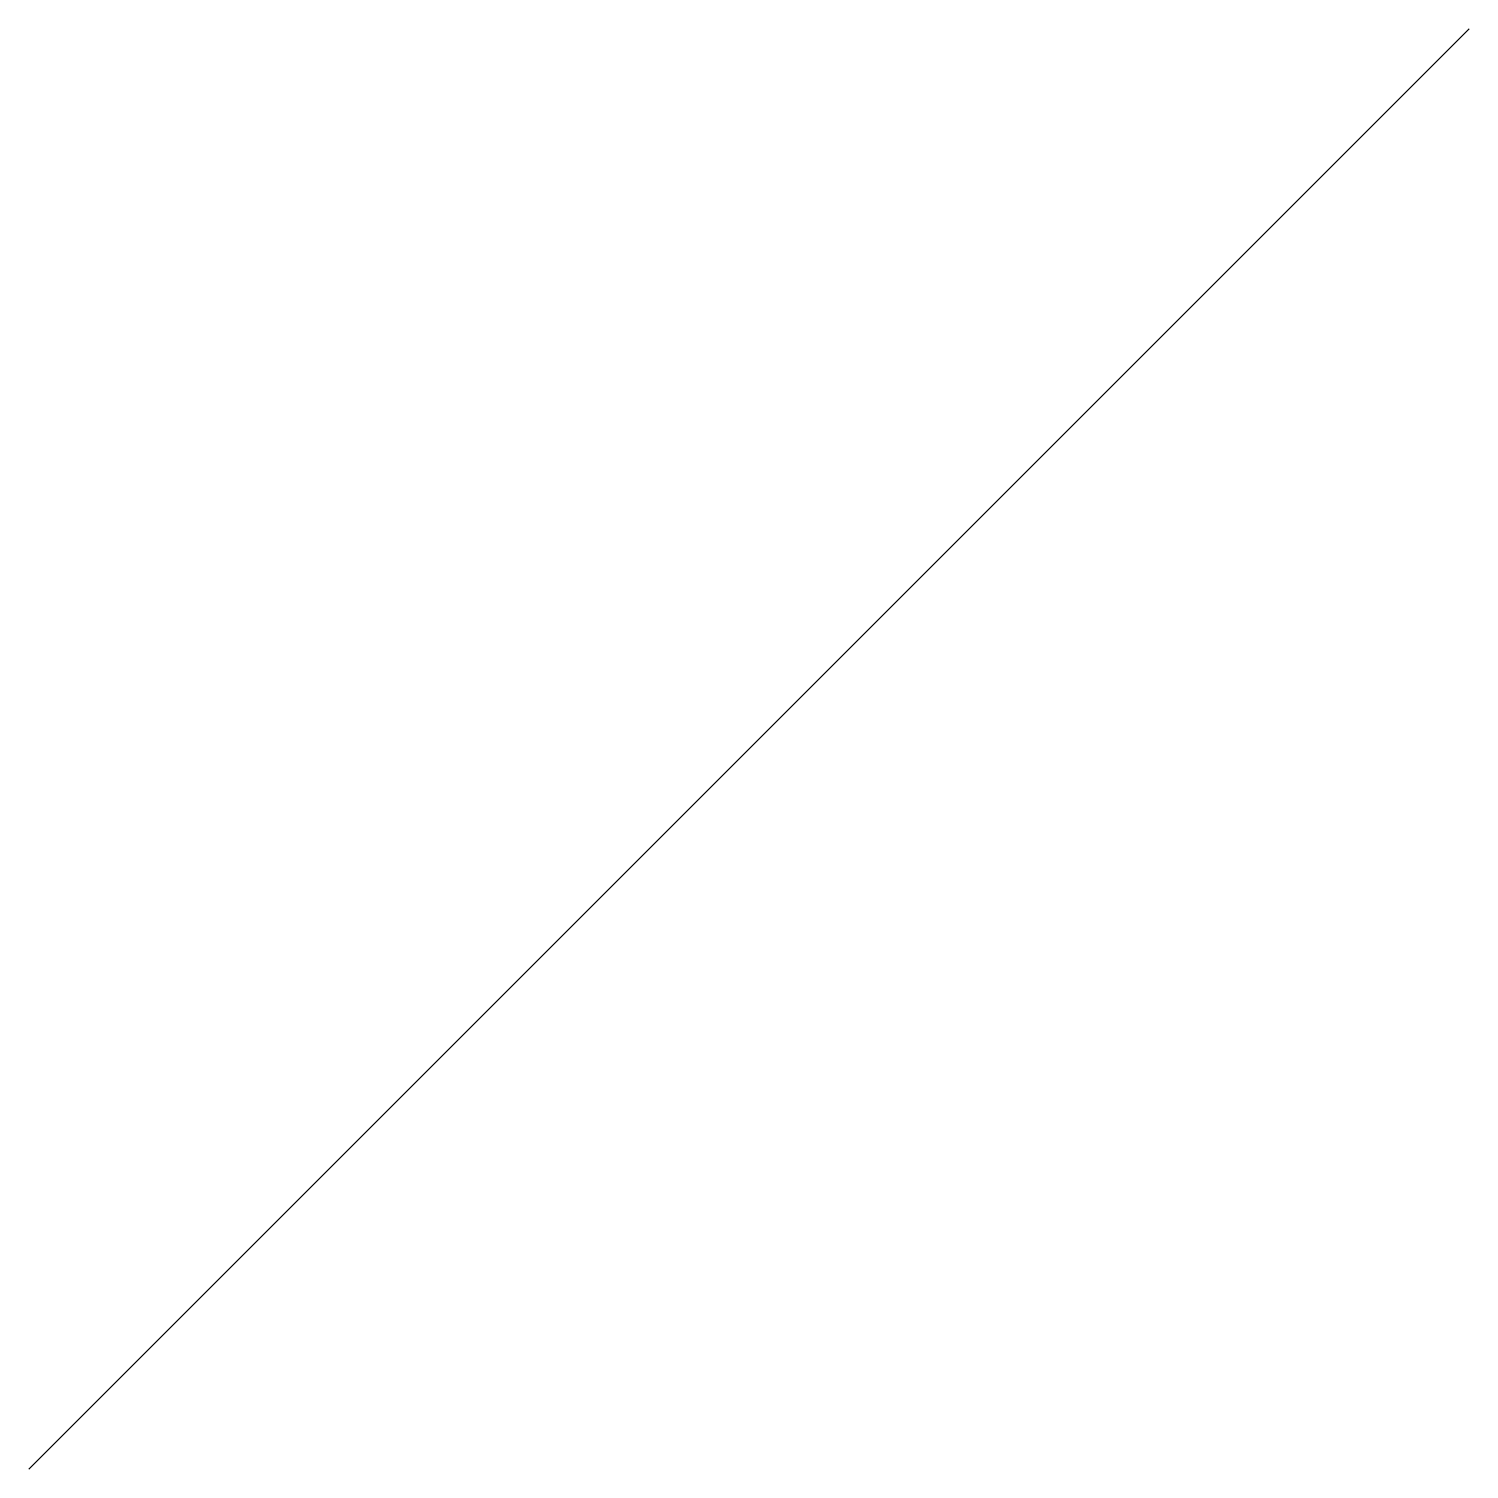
# Model space of a CAD drawing. Extents: x 0 to 1, y 0 to 1.
import ezdxf

# ---------------------------------------------------------------- set-up
doc = ezdxf.new("R2010")
doc.units = 0
doc.header["$LTSCALE"] = 5

msp = doc.modelspace()

# ---------------------------------------------------------------- linework, layer by layer
msp.add_line((0, 0), (1, 1))

doc.saveas('drawing.dxf')
